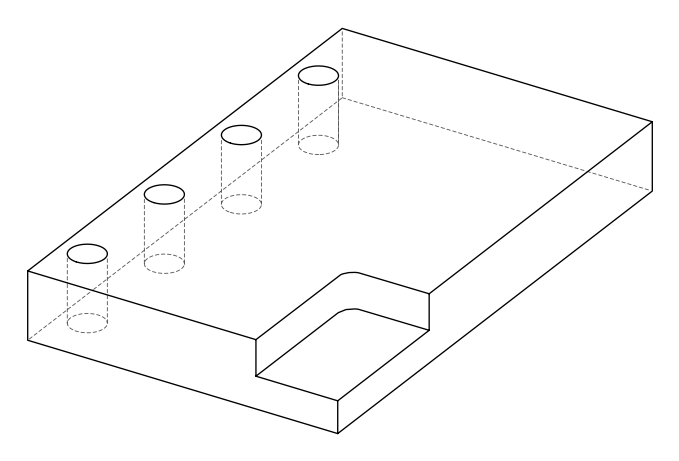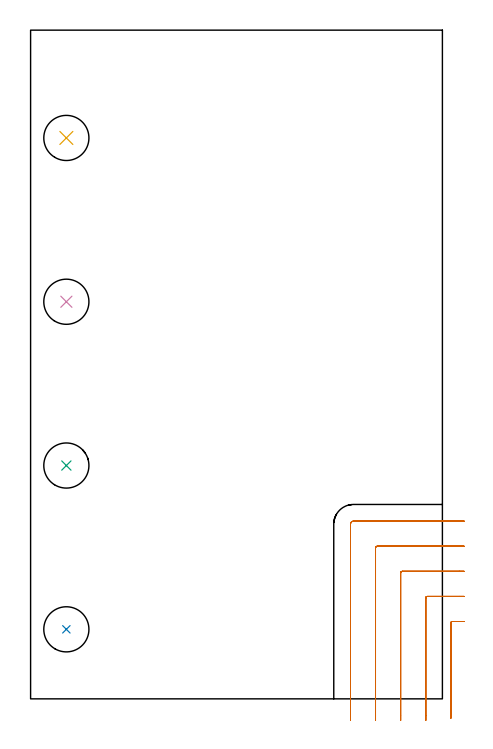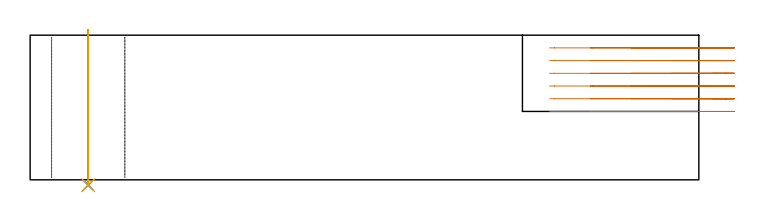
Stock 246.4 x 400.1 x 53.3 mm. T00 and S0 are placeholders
(PLAN: 5 operations, 1 tool changes, 9.3 min)
(1 MILL_CORNER_NOTCH_RECTANGULAR | CORNER_NOTCH_RECTANGULAR | UGT0201_136 | Follow Part, ap 5, ae 75% | 8.4 min | 211611 mm3)
(2 INDEXABLE_INSERT_DRILL_THROUGH_HOLE_FROM_SOLID | STEP1HOLE | NXT0302_025 | 0.23 min | 30489 mm3)
(3 INDEXABLE_INSERT_DRILL_THROUGH_HOLE_FROM_SOLID_1 | STEP1HOLE_1 | NXT0302_025 | 0.23 min | 30492 mm3)
(4 INDEXABLE_INSERT_DRILL_THROUGH_HOLE_FROM_SOLID_2 | STEP1HOLE_2 | NXT0302_025 | 0.23 min | 30496 mm3)
(5 INDEXABLE_INSERT_DRILL_THROUGH_HOLE_FROM_SOLID_3 | STEP1HOLE_3 | NXT0302_025 | 0.23 min | 30492 mm3)
(TOOL UGT0201_136 | Carbide End Mill 20.0 | D20 FL30 Z4)
(TOOL NXT0302_025 | Index. Insert Drill 27mm [880-D2700L32-05] | D27 PA176 FL135 Z2)
(OP 1 MILL_CORNER_NOTCH_RECTANGULAR)
G17 G21 G94 G90
T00 M6
G54
G17 G0 G90 X259.4 Y46.3 S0 M3
G43 Z63.3 H0
Z48.617
G94 G1 X256.4 F250.
X252.394 F500.
G3 X251.4 Y45.306 R1.
G1 Y-8.66
Y-11.66 F250.
G0 Z63.3
X259.4 Y61.3
Z48.617
G1 X256.4
X237.395 F500.
G3 X236.4 Y60.305 R1.
G1 Y-10.
Y-13. F250.
G0 Z63.3
X259.4 Y76.3
Z48.617
G1 X256.4
X222.395 F500.
G3 X221.4 Y75.305 R1.
G1 Y-10.
Y-13. F250.
G0 Z63.3
X259.4 Y91.3
Z48.617
G1 X256.4
X207.395 F500.
G3 X206.4 Y90.305 R1.
G1 Y-10.
Y-13. F250.
G0 Z63.3
X259.4 Y106.3
Z48.617
G1 X256.4
X193.2 F500.
G3 X191.4 Y104.5 R1.8
G1 Y-10.
Y-13. F250.
G0 Z63.3
X259.4 Y46.3
Z43.933
G1 X256.4
X252.394 F500.
G3 X251.4 Y45.306 R1.
G1 Y-8.66
Y-11.66 F250.
G0 Z63.3
X259.4 Y61.3
Z43.933
G1 X256.4
X237.395 F500.
G3 X236.4 Y60.305 R1.
G1 Y-10.
Y-13. F250.
G0 Z63.3
X259.4 Y76.3
Z43.933
G1 X256.4
X222.395 F500.
G3 X221.4 Y75.305 R1.
G1 Y-10.
Y-13. F250.
G0 Z63.3
X259.4 Y91.3
Z43.933
G1 X256.4
X207.395 F500.
G3 X206.4 Y90.305 R1.
G1 Y-10.
Y-13. F250.
G0 Z63.3
X259.4 Y106.3
Z43.933
G1 X256.4
X193.2 F500.
G3 X191.4 Y104.5 R1.8
G1 Y-10.
Y-13. F250.
G0 Z63.3
X259.4 Y46.3
Z39.25
G1 X256.4
X252.394 F500.
G3 X251.4 Y45.306 R1.
G1 Y-8.66
Y-11.66 F250.
G0 Z63.3
X259.4 Y61.3
Z39.25
G1 X256.4
X237.395 F500.
G3 X236.4 Y60.305 R1.
G1 Y-10.
Y-13. F250.
G0 Z63.3
X259.4 Y76.3
Z39.25
G1 X256.4
X222.395 F500.
G3 X221.4 Y75.305 R1.
G1 Y-10.
Y-13. F250.
G0 Z63.3
X259.4 Y91.3
Z39.25
G1 X256.4
X207.395 F500.
G3 X206.4 Y90.305 R1.
G1 Y-10.
Y-13. F250.
G0 Z63.3
X259.4 Y106.3
Z39.25
G1 X256.4
X193.2 F500.
G3 X191.4 Y104.5 R1.8
G1 Y-10.
Y-13. F250.
G0 Z63.3
X259.4 Y46.3
Z34.567
G1 X256.4
X252.394 F500.
G3 X251.4 Y45.306 R1.
G1 Y-8.66
Y-11.66 F250.
G0 Z63.3
X259.4 Y61.3
Z34.567
G1 X256.4
X237.395 F500.
G3 X236.4 Y60.305 R1.
G1 Y-10.
Y-13. F250.
G0 Z63.3
X259.4 Y76.3
Z34.567
G1 X256.4
X222.395 F500.
G3 X221.4 Y75.305 R1.
G1 Y-10.
Y-13. F250.
G0 Z63.3
X259.4 Y91.3
Z34.567
G1 X256.4
X207.395 F500.
G3 X206.4 Y90.305 R1.
G1 Y-10.
Y-13. F250.
G0 Z63.3
X259.4 Y106.3
Z34.567
G1 X256.4
X193.2 F500.
G3 X191.4 Y104.5 R1.8
G1 Y-10.
Y-13. F250.
G0 Z63.3
X259.4 Y46.3
Z29.883
G1 X256.4
X252.394 F500.
G3 X251.4 Y45.306 R1.
G1 Y-8.66
Y-11.66 F250.
G0 Z63.3
X259.4 Y61.3
Z29.883
G1 X256.4
X237.395 F500.
G3 X236.4 Y60.305 R1.
G1 Y-10.
Y-13. F250.
G0 Z63.3
X259.4 Y76.3
Z29.883
G1 X256.4
X222.395 F500.
G3 X221.4 Y75.305 R1.
G1 Y-10.
Y-13. F250.
G0 Z63.3
X259.4 Y91.3
Z29.883
G1 X256.4
X207.395 F500.
G3 X206.4 Y90.305 R1.
G1 Y-10.
Y-13. F250.
G0 Z63.3
X259.4 Y106.3
Z29.883
G1 X256.4
X193.2 F500.
G3 X191.4 Y104.5 R1.8
G1 Y-10.
Y-13. F250.
G0 Z63.3
X259.4 Y46.3
Z25.2
G1 X256.4
X252.394 F500.
G3 X251.4 Y45.306 R1.
G1 Y-8.66
Y-11.66 F250.
G0 Z63.3
X259.4 Y61.3
Z25.2
G1 X256.4
X237.395 F500.
G3 X236.4 Y60.305 R1.
G1 Y-10.
Y-13. F250.
G0 Z63.3
X259.4 Y76.3
Z25.2
G1 X256.4
X222.395 F500.
G3 X221.4 Y75.305 R1.
G1 Y-10.
Y-13. F250.
G0 Z63.3
X259.4 Y91.3
Z25.2
G1 X256.4
X207.395 F500.
G3 X206.4 Y90.305 R1.
G1 Y-10.
Y-13. F250.
G0 Z63.3
X259.4 Y106.3
Z25.2
G1 X256.4
X193.2 F500.
G3 X191.4 Y104.5 R1.8
G1 Y-10.
Y-13. F250.
G0 Z63.3
M5
M2
(OP 2 INDEXABLE_INSERT_DRILL_THROUGH_HOLE_FROM_SOLID)
G17 G21 G94 G90
T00 M6
G54
G17 G0 G90 X21.4 Y41.6 S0 M3
G43 Z63.3 H1
G94 G81 G98 Z-1.971 F250. R55.3
G80
M5
M2
(OP 3 INDEXABLE_INSERT_DRILL_THROUGH_HOLE_FROM_SOLID_1)
G17 G21 G94 G90
T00 M6
G54
G17 G0 G90 X21.4 Y139.6 S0 M3
G43 Z63.3 H1
G94 G81 G98 Z-1.971 F250. R55.3
G80
M5
M2
(OP 4 INDEXABLE_INSERT_DRILL_THROUGH_HOLE_FROM_SOLID_2)
G17 G21 G94 G90
T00 M6
G54
G17 G0 G90 X21.4 Y237.6 S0 M3
G43 Z63.3 H1
G94 G81 G98 Z-1.971 F250. R55.3
G80
M5
M2
(OP 5 INDEXABLE_INSERT_DRILL_THROUGH_HOLE_FROM_SOLID_3)
G17 G21 G94 G90
T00 M6
G54
G17 G0 G90 X21.4 Y335.6 S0 M3
G43 Z63.3 H1
G94 G81 G98 Z-1.971 F250. R55.3
G80
M5
M2
